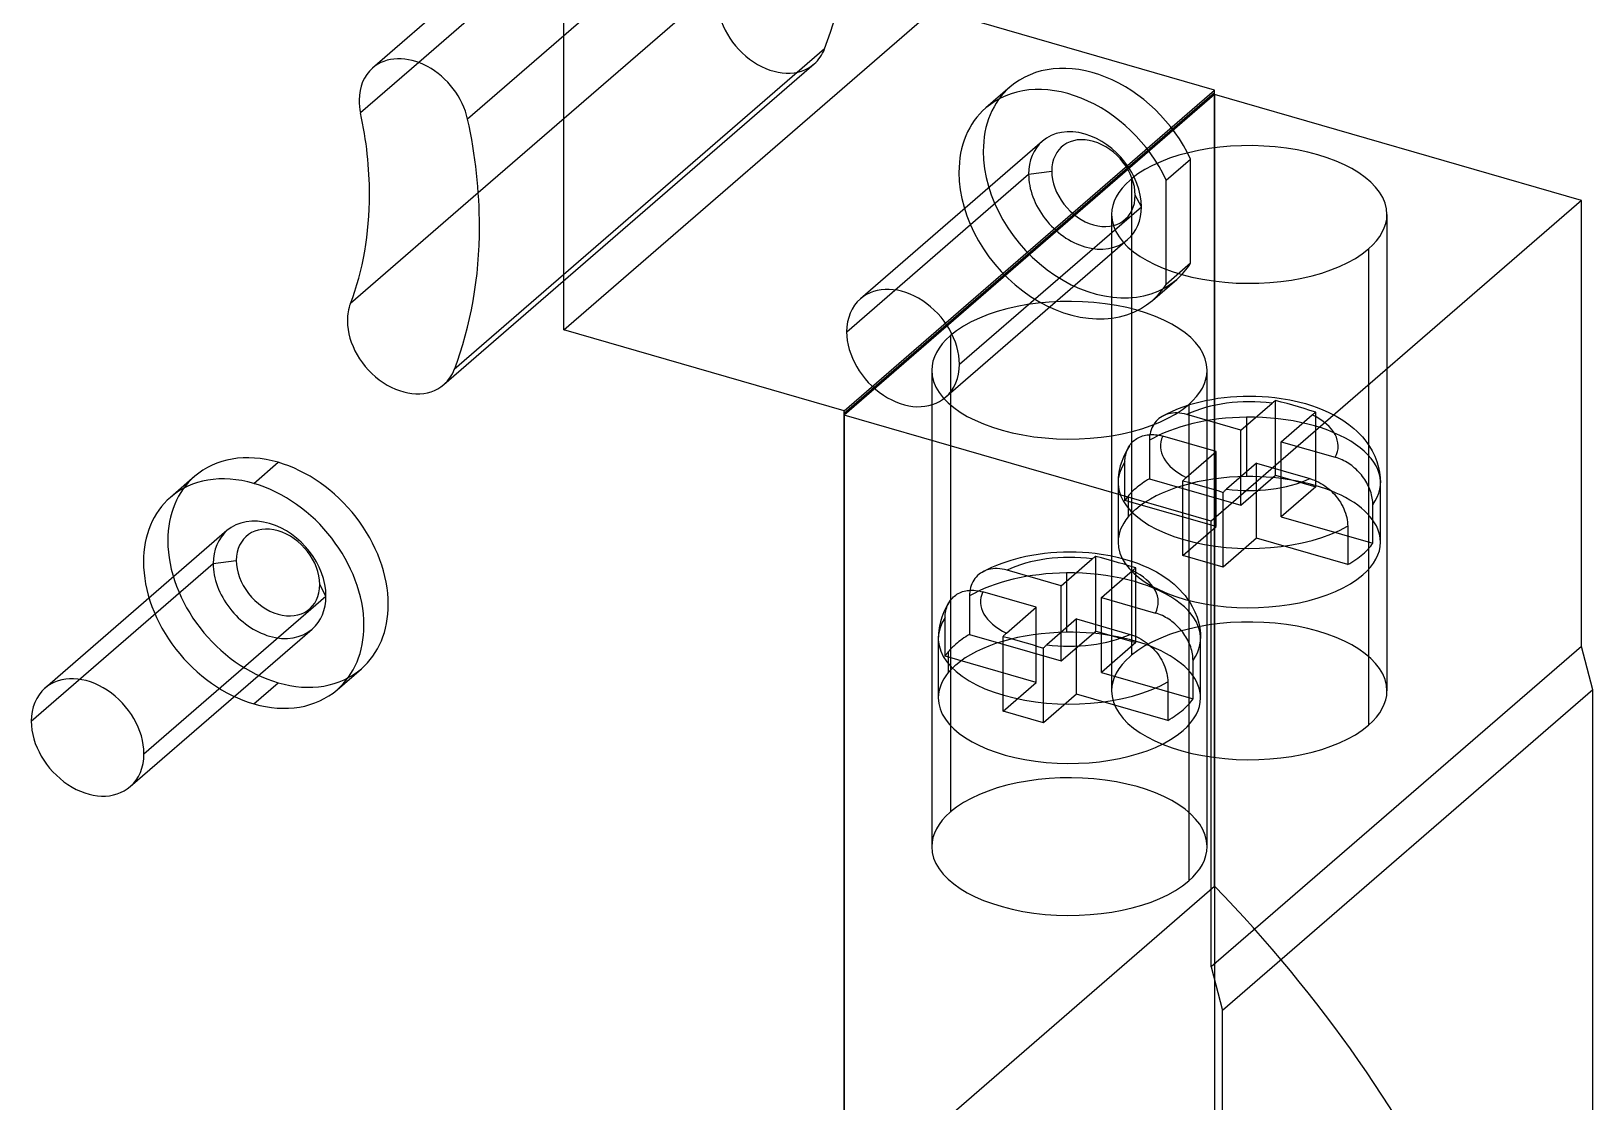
# Model space of a CAD drawing. Header units: millimetres. Extents: x -48.7 to 32.3, y -58.4 to 25.
# Drawn here: x -6.18 to 30.72, y -29.47 to -4.17 of the extents above; entities that cross this region are included whole.
import ezdxf

# ---------------------------------------------------------------- set-up
doc = ezdxf.new("R2010")
doc.units = ezdxf.units.MM
doc.layers.add('MAIN-1', color=7, linetype='Continuous')
doc.layers.add('MAIN-2', color=7, linetype='Continuous')

msp = doc.modelspace()

# ---------------------------------------------------------------- linework, layer by layer
at = {"layer": 'MAIN-1'}
for p, q in [((6.404, -11.226), (6.404, 1.038)), ((6.404, -11.226), (15.154, -3.648)), ((21.781, -5.561), (15.154, -3.648)), ((2.975, -4.907), (1.601, -6.097)), ((13.031, -13.139), (21.781, -5.561)), ((13.031, -13.191), (21.781, -5.614)), ((21.781, -5.614), (21.781, -5.561)), ((21.781, -5.662), (21.781, -5.614)), ((30.455, -8.166), (21.781, -5.662)), ((19.821, -7.654), (19.821, -9.342)), ((4.384, -7.987), (1.361, -10.605)), ((30.455, -8.166), (21.705, -15.744)), ((30.455, -18.705), (30.455, -8.166)), ((13.031, -13.139), (6.404, -11.226)), ((15.535, -11.365), (15.536, -11.364)), ((15.535, -11.365), (15.535, -11.365)), ((15.535, -11.365), (15.535, -11.365)), ((15.535, -11.365), (15.535, -11.365)), ((15.535, -11.365), (15.535, -11.365)), ((15.535, -11.365), (15.535, -11.365)), ((15.535, -11.365), (15.535, -11.365)), ((15.536, -11.364), (15.537, -11.363)), ((15.537, -11.363), (15.538, -11.363)), ((15.538, -11.362), (15.539, -11.361)), ((15.538, -11.363), (15.538, -11.362)), ((15.539, -11.361), (15.54, -11.36)), ((15.54, -11.36), (15.54, -12.996)), ((13.031, -13.191), (13.031, -13.139)), ((13.031, -31.951), (13.031, -13.191)), ((13.031, -13.24), (13.031, -55.868)), ((21.705, -15.744), (13.031, -13.24)), ((21.705, -26.282), (21.705, -15.744)), ((30.455, -18.705), (21.705, -26.282)), ((30.72, -19.733), (30.455, -18.705)), ((30.72, -19.733), (21.97, -27.31)), ((30.72, -41.755), (30.72, -19.733)), ((21.705, -26.282), (21.97, -27.31)), ((21.97, -49.333), (21.97, -27.31))]:
    msp.add_line(p, q, dxfattribs=at)
for centre, major_axis, ratio, start_param, end_param in [((2.867, -6.171), (-0.982, 1.134), 0.75, -2.200975, 0), ((2.867, -6.171), (-0.982, 1.134), 0.75, 0, 0.713724), ((2.867, -6.171), (-0.982, 1.134), 0.75, 0.713724, 0.940617), ((-6.5, -5.629), (6.285, -7.257), 0.75, 0.713724, 0.940617), ((-6.5, -5.629), (-8.249, 9.525), 0.75, -2.427868, -2.200975), ((22.603, -8.498), (3.254, 0), 0.5, -0.000099, 2.596334), ((22.603, -8.498), (3.254, 0), 0.5, 2.617994, 3.141499), ((22.603, -8.498), (3.254, 0), 0.5, 2.596334, 2.617994), ((-6.5, -5.629), (6.285, -7.257), 0.75, 0.382112, 0.713724), ((-6.5, -5.629), (-8.249, 9.525), 0.75, -2.759481, -2.427868), ((22.603, -8.498), (3.254, 0), 0.5, 3.141499, 5.759587), ((22.603, -8.498), (3.254, 0), 0.5, -0.523599, -0.000099), ((2.589, -11.383), (-0.982, 1.134), 0.75, 0.382112, 0.713724), ((18.353, -12.178), (3.254, 0), 0.5, -0.000094, 2.614799), ((2.589, -11.383), (-0.982, 1.134), 0.75, 0.713724, 3.141593), ((18.353, -12.178), (3.254, 0), 0.5, 2.618008, 3.141499), ((2.589, -11.383), (-0.982, 1.134), 0.75, -3.141593, -2.759481), ((18.353, -12.178), (3.254, 0), 0.5, 3.141499, 5.759587), ((18.353, -12.178), (3.254, 0), 0.5, -0.523599, -0.000094)]:
    msp.add_ellipse(centre, major_axis=major_axis, ratio=ratio, start_param=start_param, end_param=end_param, dxfattribs=at)
at = {"layer": 'MAIN-2'}
for p, q in [((10.635, 2.541), (1.885, -5.037)), ((10.351, 1.48), (2.975, -4.907)), ((12.882, 1.334), (4.132, -6.244)), ((10.111, -3.027), (4.384, -7.987)), ((12.567, -4.582), (3.817, -12.16)), ((3.571, -12.517), (12.321, -4.939)), ((16.952, -5.483), (16.377, -5.981)), ((21.781, -5.662), (13.031, -13.24)), ((21.781, -5.662), (21.781, -48.29)), ((21.781, -5.662), (21.781, -5.662)), ((21.781, -24.373), (21.781, -5.662)), ((17.714, -6.767), (13.414, -10.491)), ((20.641, -7.685), (21.216, -7.187)), ((21.216, -9.652), (21.216, -7.187)), ((13.089, -11.269), (17.389, -7.546)), ((17.389, -7.546), (17.935, -7.472)), ((20.641, -10.15), (20.641, -7.685)), ((20.053, -8.315), (19.907, -8.042)), ((15.753, -12.039), (20.053, -8.315)), ((19.349, -8.498), (19.349, -19.756)), ((25.858, -19.756), (25.858, -8.498)), ((15.428, -12.817), (19.728, -9.093)), ((19.821, -9.342), (19.821, -18.912)), ((25.422, -9.311), (25.422, -20.57)), ((21.216, -9.652), (20.641, -10.15)), ((20.315, -10.529), (20.89, -10.031)), ((15.099, -12.178), (15.099, -23.437)), ((21.608, -23.437), (21.608, -12.178)), ((21.444, -12.924), (21.572, -12.895)), ((21.572, -12.895), (21.716, -12.867)), ((21.716, -12.867), (21.862, -12.843)), ((21.862, -12.843), (22.01, -12.823)), ((22.01, -12.823), (22.16, -12.808)), ((22.16, -12.808), (22.309, -12.797)), ((22.309, -12.797), (22.459, -12.791)), ((22.459, -12.791), (22.61, -12.789)), ((22.61, -12.789), (22.76, -12.791)), ((22.76, -12.791), (22.911, -12.798)), ((22.911, -12.798), (23.061, -12.809)), ((23.061, -12.809), (23.209, -12.825)), ((23.2, -12.912), (23.188, -12.92)), ((23.212, -12.904), (23.2, -12.912)), ((23.209, -12.825), (23.356, -12.844)), ((23.224, -12.897), (23.212, -12.904)), ((23.224, -14.661), (23.224, -12.897)), ((23.36, -12.932), (23.224, -12.897)), ((23.356, -12.844), (23.562, -12.88)), ((23.562, -12.88), (23.763, -12.924)), ((15.54, -12.996), (15.54, -22.619)), ((20.545, -13.269), (20.505, -13.294)), ((20.591, -13.246), (20.545, -13.269)), ((20.546, -13.268), (20.656, -13.209)), ((20.639, -13.226), (20.591, -13.246)), ((20.689, -13.21), (20.639, -13.226)), ((20.656, -13.209), (20.771, -13.154)), ((20.739, -13.199), (20.689, -13.21)), ((20.79, -13.191), (20.739, -13.199)), ((20.771, -13.154), (20.89, -13.103)), ((20.843, -13.188), (20.79, -13.191)), ((20.898, -13.187), (20.843, -13.188)), ((20.89, -13.103), (21.014, -13.054)), ((20.955, -13.191), (20.898, -13.187)), ((21.012, -13.198), (20.955, -13.191)), ((21.07, -13.209), (21.012, -13.198)), ((21.014, -13.054), (21.224, -12.984)), ((21.13, -13.225), (21.07, -13.209)), ((22.407, -13.593), (21.13, -13.225)), ((21.172, -12.992), (21.172, -24.25)), ((21.224, -12.984), (21.444, -12.924)), ((22.407, -13.593), (23.14, -12.958)), ((23.152, -12.948), (23.14, -12.958)), ((23.164, -12.938), (23.152, -12.948)), ((23.176, -12.929), (23.164, -12.938)), ((23.188, -12.92), (23.176, -12.929)), ((23.359, -13.868), (24.093, -13.233)), ((23.497, -12.969), (23.36, -12.932)), ((23.633, -13.008), (23.497, -12.969)), ((23.765, -13.046), (23.633, -13.008)), ((23.763, -12.924), (23.931, -12.969)), ((23.897, -13.085), (23.765, -13.046)), ((24.034, -13.127), (23.897, -13.085)), ((23.931, -12.969), (24.072, -13.012)), ((24.176, -13.172), (24.034, -13.127)), ((24.072, -13.012), (24.209, -13.06)), ((24.093, -13.233), (24.105, -13.223)), ((24.105, -13.223), (24.117, -13.213)), ((24.117, -13.213), (24.129, -13.204)), ((24.129, -13.204), (24.141, -13.195)), ((24.141, -13.195), (24.153, -13.187)), ((24.153, -13.187), (24.164, -13.179)), ((24.164, -13.179), (24.176, -13.172)), ((24.176, -14.936), (24.176, -13.172)), ((24.209, -13.06), (24.341, -13.113)), ((24.341, -13.113), (24.468, -13.169)), ((24.468, -13.169), (24.657, -13.267)), ((24.657, -13.267), (24.814, -13.361)), ((20.268, -13.636), (20.257, -13.684)), ((20.282, -13.589), (20.268, -13.636)), ((20.3, -13.544), (20.282, -13.589)), ((20.321, -13.5), (20.3, -13.544)), ((20.344, -13.459), (20.321, -13.5)), ((20.371, -13.421), (20.344, -13.459)), ((20.4, -13.385), (20.371, -13.421)), ((20.432, -13.352), (20.4, -13.385)), ((20.467, -13.322), (20.432, -13.352)), ((20.505, -13.294), (20.467, -13.322)), ((22.407, -15.368), (22.407, -13.593)), ((22.535, -13.289), (22.535, -14.692)), ((24.814, -13.361), (24.958, -13.462)), ((24.958, -13.462), (25.076, -13.557)), ((25.076, -13.557), (25.147, -13.622)), ((25.147, -13.622), (25.214, -13.688)), ((19.771, -13.965), (19.7, -14.082)), ((19.733, -14.032), (19.751, -13.998)), ((19.751, -13.998), (19.771, -13.965)), ((19.771, -13.965), (19.791, -13.936)), ((19.791, -13.936), (19.813, -13.908)), ((19.813, -13.908), (19.836, -13.882)), ((19.836, -13.882), (19.861, -13.858)), ((19.861, -13.858), (19.888, -13.835)), ((19.888, -13.835), (19.916, -13.813)), ((19.916, -13.813), (19.945, -13.793)), ((19.945, -13.793), (19.977, -13.775)), ((19.977, -13.775), (20.01, -13.759)), ((20.01, -13.759), (20.045, -13.744)), ((20.045, -13.744), (20.08, -13.731)), ((20.08, -13.731), (20.116, -13.721)), ((20.116, -13.721), (20.152, -13.713)), ((20.152, -13.713), (20.188, -13.706)), ((20.188, -13.706), (20.226, -13.702)), ((20.226, -13.702), (20.264, -13.699)), ((20.244, -13.783), (20.242, -13.834)), ((20.242, -13.834), (20.242, -14.744)), ((20.249, -13.733), (20.244, -13.783)), ((20.257, -13.684), (20.249, -13.733)), ((20.264, -13.699), (20.303, -13.698)), ((20.303, -13.698), (20.344, -13.7)), ((20.344, -13.7), (20.385, -13.703)), ((20.385, -13.703), (20.427, -13.708)), ((20.427, -13.708), (20.47, -13.715)), ((20.47, -13.715), (20.513, -13.725)), ((20.513, -13.725), (20.557, -13.736)), ((21.82, -14.101), (20.557, -13.736)), ((23.359, -13.868), (24.636, -14.237)), ((23.359, -15.643), (23.359, -13.868)), ((25.214, -13.688), (25.277, -13.756)), ((25.277, -13.756), (25.335, -13.825)), ((25.335, -13.825), (25.38, -13.884)), ((25.38, -13.884), (25.447, -13.982)), ((25.447, -13.982), (25.506, -14.082)), ((-0.923, -14.853), (-0.348, -14.355)), ((19.588, -14.336), (19.555, -14.442)), ((19.638, -14.208), (19.588, -14.336)), ((19.7, -14.082), (19.638, -14.208)), ((19.665, -14.345), (19.666, -14.303)), ((19.665, -15.254), (19.665, -14.345)), ((19.666, -14.303), (19.669, -14.262)), ((19.669, -14.262), (19.674, -14.221)), ((19.674, -14.221), (19.682, -14.181)), ((19.682, -14.181), (19.691, -14.143)), ((19.691, -14.143), (19.703, -14.105)), ((19.703, -14.105), (19.717, -14.068)), ((19.717, -14.068), (19.733, -14.032)), ((21.114, -14.713), (21.82, -14.101)), ((21.82, -15.876), (21.82, -14.101)), ((22.773, -14.376), (22.066, -14.988)), ((22.773, -16.151), (22.773, -14.376)), ((22.773, -14.376), (24.036, -14.741)), ((24.677, -14.25), (24.636, -14.237)), ((24.718, -14.264), (24.677, -14.25)), ((24.759, -14.28), (24.718, -14.264)), ((24.799, -14.298), (24.759, -14.28)), ((24.838, -14.317), (24.799, -14.298)), ((24.877, -14.338), (24.838, -14.317)), ((24.915, -14.36), (24.877, -14.338)), ((24.952, -14.384), (24.915, -14.36)), ((24.988, -14.408), (24.952, -14.384)), ((25.506, -14.082), (25.568, -14.208)), ((25.568, -14.208), (25.618, -14.336)), ((25.618, -14.336), (25.66, -14.476)), ((-2.317, -14.686), (-2.892, -15.184)), ((19.508, -14.713), (19.503, -14.839)), ((19.524, -14.587), (19.508, -14.713)), ((19.531, -14.55), (19.524, -14.587)), ((19.555, -14.442), (19.531, -14.55)), ((20.242, -14.744), (22.407, -15.368)), ((21.074, -14.75), (21.061, -14.763)), ((21.087, -14.737), (21.074, -14.75)), ((21.1, -14.725), (21.087, -14.737)), ((21.114, -14.713), (21.1, -14.725)), ((22.407, -15.368), (23.224, -14.661)), ((23.224, -14.661), (24.176, -14.936)), ((24.036, -14.741), (24.09, -14.758)), ((24.09, -14.758), (24.143, -14.778)), ((25.023, -14.434), (24.988, -14.408)), ((25.058, -14.461), (25.023, -14.434)), ((25.092, -14.49), (25.058, -14.461)), ((25.126, -14.521), (25.092, -14.49)), ((25.159, -14.553), (25.126, -14.521)), ((25.192, -14.586), (25.159, -14.553)), ((25.223, -14.621), (25.192, -14.586)), ((25.252, -14.655), (25.223, -14.621)), ((25.28, -14.691), (25.252, -14.655)), ((25.307, -14.727), (25.28, -14.691)), ((25.332, -14.764), (25.307, -14.727)), ((25.66, -14.476), (25.682, -14.587)), ((25.682, -14.587), (25.698, -14.713)), ((25.698, -14.713), (25.703, -14.839)), ((19.503, -14.839), (19.503, -16.242)), ((21.048, -14.777), (21.035, -14.791)), ((21.035, -14.791), (21.169, -14.825)), ((21.035, -16.556), (21.035, -14.791)), ((21.061, -14.763), (21.048, -14.777)), ((21.169, -14.825), (21.305, -14.863)), ((21.305, -14.863), (21.442, -14.901)), ((21.442, -14.901), (21.582, -14.942)), ((21.582, -14.942), (21.721, -14.983)), ((21.721, -14.983), (21.857, -15.024)), ((21.857, -15.024), (21.988, -15.066)), ((21.988, -15.066), (21.999, -15.054)), ((21.988, -16.831), (21.988, -15.066)), ((21.999, -15.054), (22.01, -15.042)), ((22.01, -15.042), (22.021, -15.03)), ((22.021, -15.03), (22.032, -15.019)), ((22.032, -15.019), (22.044, -15.008)), ((22.044, -15.008), (22.055, -14.998)), ((22.055, -14.998), (22.066, -14.988)), ((24.176, -14.936), (23.359, -15.643)), ((24.143, -14.778), (24.195, -14.8)), ((24.195, -14.8), (24.246, -14.825)), ((24.246, -14.825), (24.296, -14.853)), ((24.296, -14.853), (24.345, -14.883)), ((24.345, -14.883), (24.391, -14.914)), ((24.391, -14.914), (24.437, -14.948)), ((24.437, -14.948), (24.482, -14.984)), ((24.482, -14.984), (24.527, -15.024)), ((24.527, -15.024), (24.571, -15.067)), ((24.571, -15.067), (24.613, -15.111)), ((24.613, -15.111), (24.652, -15.157)), ((25.355, -14.801), (25.332, -14.764)), ((25.377, -14.839), (25.355, -14.801)), ((25.398, -14.878), (25.377, -14.839)), ((25.418, -14.917), (25.398, -14.878)), ((25.436, -14.957), (25.418, -14.917)), ((25.453, -14.998), (25.436, -14.957)), ((25.468, -15.039), (25.453, -14.998)), ((25.481, -15.08), (25.468, -15.039)), ((25.492, -15.121), (25.481, -15.08)), ((25.502, -15.161), (25.492, -15.121)), ((25.703, -16.242), (25.703, -14.839)), ((21.82, -15.876), (19.665, -15.254)), ((19.741, -15.153), (19.741, -15.646)), ((24.652, -15.157), (24.689, -15.204)), ((24.689, -15.204), (24.723, -15.251)), ((24.723, -15.251), (24.755, -15.3)), ((24.755, -15.3), (24.784, -15.349)), ((24.784, -15.349), (24.811, -15.4)), ((24.811, -15.4), (24.835, -15.452)), ((24.835, -15.452), (24.857, -15.504)), ((25.51, -15.201), (25.502, -15.161)), ((25.516, -15.241), (25.51, -15.201)), ((25.52, -15.281), (25.516, -15.241)), ((25.523, -15.32), (25.52, -15.281)), ((25.524, -15.359), (25.523, -15.32)), ((25.524, -16.268), (25.524, -15.359)), ((23.359, -15.643), (25.524, -16.268)), ((24.857, -15.504), (24.876, -15.557)), ((24.876, -15.557), (24.892, -15.61)), ((24.892, -15.61), (24.905, -15.662)), ((24.905, -15.662), (24.915, -15.714)), ((24.915, -15.714), (24.922, -15.765)), ((24.922, -15.765), (24.927, -15.815)), ((24.927, -15.815), (24.928, -15.864)), ((24.928, -15.864), (24.928, -16.774)), ((-1.555, -15.97), (-5.855, -19.694)), ((21.035, -16.556), (21.82, -15.876)), ((22.773, -16.151), (21.988, -16.831)), ((24.928, -16.774), (22.773, -16.151)), ((16.974, -16.665), (17.194, -16.605)), ((17.194, -16.605), (17.322, -16.575)), ((17.322, -16.575), (17.466, -16.547)), ((17.466, -16.547), (17.612, -16.523)), ((17.612, -16.523), (17.76, -16.504)), ((17.76, -16.504), (17.91, -16.488)), ((17.91, -16.488), (18.059, -16.478)), ((18.059, -16.478), (18.209, -16.471)), ((18.209, -16.471), (18.36, -16.469)), ((18.36, -16.469), (18.51, -16.472)), ((18.51, -16.472), (18.661, -16.479)), ((18.661, -16.479), (18.811, -16.49)), ((18.811, -16.49), (18.959, -16.505)), ((18.938, -16.601), (18.926, -16.609)), ((18.95, -16.592), (18.938, -16.601)), ((18.962, -16.585), (18.95, -16.592)), ((18.959, -16.505), (19.106, -16.525)), ((18.974, -16.578), (18.962, -16.585)), ((18.974, -18.342), (18.974, -16.578)), ((19.11, -16.613), (18.974, -16.578)), ((19.106, -16.525), (19.312, -16.561)), ((19.312, -16.561), (19.513, -16.605)), ((19.513, -16.605), (19.681, -16.649)), ((21.988, -16.831), (21.035, -16.556)), ((-6.18, -20.473), (-1.88, -16.749)), ((-1.88, -16.749), (-1.334, -16.676)), ((16.295, -16.949), (16.255, -16.974)), ((16.341, -16.926), (16.295, -16.949)), ((16.296, -16.949), (16.406, -16.89)), ((16.389, -16.907), (16.341, -16.926)), ((16.439, -16.891), (16.389, -16.907)), ((16.406, -16.89), (16.521, -16.835)), ((16.489, -16.88), (16.439, -16.891)), ((16.54, -16.872), (16.489, -16.88)), ((16.521, -16.835), (16.64, -16.783)), ((16.593, -16.868), (16.54, -16.872)), ((16.648, -16.868), (16.593, -16.868)), ((16.64, -16.783), (16.764, -16.735)), ((16.705, -16.871), (16.648, -16.868)), ((16.762, -16.879), (16.705, -16.871)), ((16.82, -16.89), (16.762, -16.879)), ((16.764, -16.735), (16.974, -16.665)), ((16.88, -16.905), (16.82, -16.89)), ((18.157, -17.274), (16.88, -16.905)), ((18.157, -17.274), (18.89, -16.638)), ((18.285, -16.97), (18.285, -18.373)), ((18.902, -16.628), (18.89, -16.638)), ((18.914, -16.618), (18.902, -16.628)), ((18.926, -16.609), (18.914, -16.618)), ((19.109, -17.549), (19.843, -16.913)), ((19.247, -16.65), (19.11, -16.613)), ((19.383, -16.688), (19.247, -16.65)), ((19.515, -16.727), (19.383, -16.688)), ((19.647, -16.765), (19.515, -16.727)), ((19.784, -16.807), (19.647, -16.765)), ((19.681, -16.649), (19.822, -16.693)), ((19.926, -16.853), (19.784, -16.807)), ((19.822, -16.693), (19.959, -16.741)), ((19.843, -16.913), (19.855, -16.903)), ((19.855, -16.903), (19.867, -16.893)), ((19.867, -16.893), (19.879, -16.884)), ((19.879, -16.884), (19.891, -16.876)), ((19.891, -16.876), (19.903, -16.867)), ((19.903, -16.867), (19.914, -16.86)), ((19.914, -16.86), (19.926, -16.853)), ((19.926, -18.617), (19.926, -16.853)), ((19.959, -16.741), (20.091, -16.793)), ((20.091, -16.793), (20.218, -16.85)), ((20.218, -16.85), (20.407, -16.947)), ((20.407, -16.947), (20.564, -17.042)), ((0.784, -17.518), (0.638, -17.245)), ((16.018, -17.316), (16.007, -17.364)), ((16.032, -17.269), (16.018, -17.316)), ((16.05, -17.224), (16.032, -17.269)), ((16.071, -17.181), (16.05, -17.224)), ((16.094, -17.14), (16.071, -17.181)), ((16.121, -17.101), (16.094, -17.14)), ((16.15, -17.066), (16.121, -17.101)), ((16.182, -17.033), (16.15, -17.066)), ((16.217, -17.002), (16.182, -17.033)), ((16.255, -16.974), (16.217, -17.002)), ((18.157, -19.049), (18.157, -17.274)), ((20.564, -17.042), (20.708, -17.143)), ((20.708, -17.143), (20.826, -17.238)), ((20.826, -17.238), (20.897, -17.303)), ((20.897, -17.303), (20.964, -17.369)), ((-3.516, -21.242), (0.784, -17.518)), ((15.521, -17.645), (15.45, -17.763)), ((15.483, -17.713), (15.501, -17.678)), ((15.501, -17.678), (15.521, -17.646)), ((15.521, -17.646), (15.541, -17.616)), ((15.541, -17.616), (15.563, -17.589)), ((15.563, -17.589), (15.586, -17.563)), ((15.586, -17.563), (15.611, -17.538)), ((15.611, -17.538), (15.638, -17.515)), ((15.638, -17.515), (15.666, -17.494)), ((15.666, -17.494), (15.695, -17.474)), ((15.695, -17.474), (15.727, -17.456)), ((15.727, -17.456), (15.76, -17.439)), ((15.76, -17.439), (15.795, -17.425)), ((15.795, -17.425), (15.83, -17.412)), ((15.83, -17.412), (15.866, -17.402)), ((15.866, -17.402), (15.902, -17.393)), ((15.902, -17.393), (15.938, -17.387)), ((15.938, -17.387), (15.976, -17.382)), ((15.976, -17.382), (16.014, -17.38)), ((15.994, -17.464), (15.992, -17.515)), ((15.992, -17.515), (15.992, -18.424)), ((15.999, -17.413), (15.994, -17.464)), ((16.007, -17.364), (15.999, -17.413)), ((16.014, -17.38), (16.053, -17.379)), ((16.053, -17.379), (16.094, -17.38)), ((16.094, -17.38), (16.135, -17.383)), ((16.135, -17.383), (16.177, -17.389)), ((16.177, -17.389), (16.22, -17.396)), ((16.22, -17.396), (16.263, -17.405)), ((16.263, -17.405), (16.307, -17.417)), ((17.57, -17.782), (16.307, -17.417)), ((19.109, -17.549), (20.386, -17.917)), ((19.109, -19.324), (19.109, -17.549)), ((20.964, -17.369), (21.027, -17.437)), ((21.027, -17.437), (21.085, -17.506)), ((21.085, -17.506), (21.13, -17.564)), ((21.13, -17.564), (21.197, -17.663)), ((21.197, -17.663), (21.256, -17.763)), ((15.338, -18.016), (15.305, -18.123)), ((15.388, -17.889), (15.338, -18.016)), ((15.45, -17.763), (15.388, -17.889)), ((15.415, -18.026), (15.416, -17.983)), ((15.415, -18.935), (15.415, -18.026)), ((15.416, -17.983), (15.419, -17.942)), ((15.419, -17.942), (15.424, -17.902)), ((15.424, -17.902), (15.432, -17.862)), ((15.432, -17.862), (15.441, -17.823)), ((15.441, -17.823), (15.453, -17.785)), ((15.453, -17.785), (15.467, -17.749)), ((15.467, -17.749), (15.483, -17.713)), ((16.864, -18.394), (17.57, -17.782)), ((17.57, -19.557), (17.57, -17.782)), ((18.523, -18.057), (17.816, -18.669)), ((18.523, -19.832), (18.523, -18.057)), ((18.523, -18.057), (19.786, -18.421)), ((20.427, -17.93), (20.386, -17.917)), ((20.468, -17.945), (20.427, -17.93)), ((20.509, -17.961), (20.468, -17.945)), ((20.549, -17.979), (20.509, -17.961)), ((20.588, -17.998), (20.549, -17.979)), ((20.627, -18.019), (20.588, -17.998)), ((20.665, -18.041), (20.627, -18.019)), ((20.702, -18.064), (20.665, -18.041)), ((20.738, -18.089), (20.702, -18.064)), ((21.256, -17.763), (21.318, -17.889)), ((21.318, -17.889), (21.368, -18.016)), ((21.368, -18.016), (21.41, -18.157)), ((-3.841, -22.02), (0.459, -18.296)), ((15.258, -18.394), (15.253, -18.519)), ((15.274, -18.268), (15.258, -18.394)), ((15.281, -18.23), (15.274, -18.268)), ((15.305, -18.123), (15.281, -18.23)), ((15.992, -18.424), (18.157, -19.049)), ((16.811, -18.443), (16.798, -18.457)), ((16.824, -18.43), (16.811, -18.443)), ((16.837, -18.417), (16.824, -18.43)), ((16.85, -18.405), (16.837, -18.417)), ((16.864, -18.394), (16.85, -18.405)), ((18.157, -19.049), (18.974, -18.342)), ((18.974, -18.342), (19.926, -18.617)), ((19.786, -18.421), (19.84, -18.438)), ((19.84, -18.438), (19.893, -18.458)), ((20.773, -18.114), (20.738, -18.089)), ((20.808, -18.142), (20.773, -18.114)), ((20.842, -18.171), (20.808, -18.142)), ((20.876, -18.201), (20.842, -18.171)), ((20.909, -18.234), (20.876, -18.201)), ((20.942, -18.267), (20.909, -18.234)), ((20.973, -18.301), (20.942, -18.267)), ((21.002, -18.336), (20.973, -18.301)), ((21.03, -18.372), (21.002, -18.336)), ((21.057, -18.408), (21.03, -18.372)), ((21.082, -18.445), (21.057, -18.408)), ((21.105, -18.482), (21.082, -18.445)), ((21.41, -18.157), (21.432, -18.268)), ((21.432, -18.268), (21.448, -18.393)), ((21.448, -18.393), (21.453, -18.519)), ((15.253, -18.519), (15.253, -19.922)), ((16.798, -18.457), (16.785, -18.471)), ((16.785, -18.471), (16.919, -18.506)), ((16.785, -20.237), (16.785, -18.471)), ((16.919, -18.506), (17.055, -18.543)), ((17.055, -18.543), (17.192, -18.582)), ((17.192, -18.582), (17.332, -18.622)), ((17.332, -18.622), (17.471, -18.663)), ((17.471, -18.663), (17.607, -18.705)), ((17.607, -18.705), (17.738, -18.746)), ((17.738, -18.746), (17.749, -18.734)), ((17.738, -20.512), (17.738, -18.746)), ((17.749, -18.734), (17.76, -18.722)), ((17.76, -18.722), (17.771, -18.711)), ((17.771, -18.711), (17.782, -18.7)), ((17.782, -18.7), (17.794, -18.689)), ((17.794, -18.689), (17.805, -18.678)), ((17.805, -18.678), (17.816, -18.669)), ((19.926, -18.617), (19.109, -19.324)), ((19.893, -18.458), (19.945, -18.481)), ((19.945, -18.481), (19.996, -18.506)), ((19.996, -18.506), (20.046, -18.534)), ((20.046, -18.534), (20.095, -18.563)), ((20.095, -18.563), (20.141, -18.595)), ((20.141, -18.595), (20.187, -18.628)), ((20.187, -18.628), (20.232, -18.665)), ((20.232, -18.665), (20.277, -18.705)), ((20.277, -18.705), (20.321, -18.747)), ((20.321, -18.747), (20.363, -18.792)), ((20.363, -18.792), (20.402, -18.837)), ((21.127, -18.52), (21.105, -18.482)), ((21.148, -18.558), (21.127, -18.52)), ((21.168, -18.598), (21.148, -18.558)), ((21.186, -18.638), (21.168, -18.598)), ((21.203, -18.679), (21.186, -18.638)), ((21.218, -18.72), (21.203, -18.679)), ((21.231, -18.76), (21.218, -18.72)), ((21.242, -18.801), (21.231, -18.76)), ((21.252, -18.842), (21.242, -18.801)), ((21.453, -19.922), (21.453, -18.519)), ((17.57, -19.557), (15.415, -18.935)), ((15.491, -18.833), (15.491, -19.327)), ((20.402, -18.837), (20.439, -18.884)), ((20.439, -18.884), (20.473, -18.932)), ((20.473, -18.932), (20.505, -18.981)), ((20.505, -18.981), (20.534, -19.03)), ((20.534, -19.03), (20.561, -19.081)), ((20.561, -19.081), (20.585, -19.132)), ((20.585, -19.132), (20.607, -19.185)), ((20.607, -19.185), (20.626, -19.238)), ((21.26, -18.882), (21.252, -18.842)), ((21.266, -18.922), (21.26, -18.882)), ((21.27, -18.961), (21.266, -18.922)), ((21.273, -19.001), (21.27, -18.961)), ((21.274, -19.04), (21.273, -19.001)), ((21.274, -19.949), (21.274, -19.04)), ((1.046, -19.732), (1.621, -19.234)), ((16.785, -20.237), (17.57, -19.557)), ((19.109, -19.324), (21.274, -19.949)), ((20.626, -19.238), (20.642, -19.291)), ((20.642, -19.291), (20.655, -19.343)), ((20.655, -19.343), (20.665, -19.394)), ((20.665, -19.394), (20.672, -19.445)), ((20.672, -19.445), (20.677, -19.495)), ((20.677, -19.495), (20.678, -19.545)), ((20.678, -19.545), (20.678, -20.454)), ((-0.923, -20.063), (-0.348, -19.565)), ((18.523, -19.832), (17.738, -20.512)), ((20.678, -20.454), (18.523, -19.832)), ((17.738, -20.512), (16.785, -20.237)), ((15.536, -22.622), (15.535, -22.623)), ((15.535, -22.623), (15.535, -22.623)), ((15.535, -22.623), (15.535, -22.623)), ((15.535, -22.623), (15.535, -22.623)), ((15.535, -22.623), (15.535, -22.623)), ((15.535, -22.623), (15.535, -22.623)), ((15.535, -22.623), (15.535, -22.623)), ((15.537, -22.622), (15.536, -22.622)), ((15.538, -22.621), (15.537, -22.622)), ((15.539, -22.62), (15.538, -22.621)), ((15.54, -22.619), (15.539, -22.619)), ((15.539, -22.619), (15.539, -22.62)), ((13.031, -31.951), (21.781, -24.373))]:
    msp.add_line(p, q, dxfattribs=at)
for centre, major_axis, ratio, start_param, end_param in [((2.25, 1.949), (8.249, -9.525), 0.75, 0.382112, 0.713724), ((11.339, -3.805), (0.982, -1.134), 0.75, -2.427868, 0), ((11.339, -3.805), (0.982, -1.134), 0.75, 0, 0.382112), ((18.921, -7.757), (1.969, -2.274), 0.75, 1.20667, 3.141593), ((18.921, -7.757), (1.969, -2.274), 0.75, -3.141592, -2.427868), ((18.346, -8.255), (-1.969, 2.274), 0.75, -1.934922, 0), ((18.346, -8.255), (-1.969, 2.274), 0.75, 0, 0.713724), ((18.721, -7.93), (-1.007, 1.163), 0.75, -0.857072, 0.000079), ((18.721, -7.93), (-1.007, 1.163), 0.75, -2.427868, -0.857072), ((18.921, -7.757), (1.969, -2.274), 0.75, -2.427868, -0.000001), ((18.721, -7.93), (-1.007, 1.163), 0.75, 0.000079, 0.713724), ((18.921, -7.757), (-0.745, 0.861), 0.75, -0.857072, 0.713724), ((18.921, -7.757), (-0.745, 0.861), 0.75, -2.427868, -0.857072), ((18.346, -8.255), (-1.969, 2.274), 0.75, 0.713724, 3.141592), ((18.721, -7.93), (-1.007, 1.163), 0.75, 0.713724, 2.284521), ((18.921, -7.757), (-0.745, 0.861), 0.75, 0.713724, 2.284521), ((18.921, -7.757), (-0.745, 0.861), 0.75, 2.284521, 3.855317), ((18.721, -7.93), (-1.007, 1.163), 0.75, -3.141514, -2.427868), ((18.721, -7.93), (-1.007, 1.163), 0.75, 2.284521, 3.141672), ((18.921, -7.757), (1.969, -2.274), 0.75, -0.000001, 0.220778), ((14.421, -11.654), (1.007, -1.163), 0.75, 0.713724, 3.141672), ((18.346, -8.255), (-1.969, 2.274), 0.75, 3.141592, 3.362371), ((14.421, -11.654), (1.007, -1.163), 0.75, -3.141514, -2.427868), ((14.421, -11.654), (1.007, -1.163), 0.75, -2.427868, 0.000079), ((14.421, -11.654), (1.007, -1.163), 0.75, 0.000079, 0.713724), ((22.603, -13.973), (-2.1, 0), 0.5, -1.8294, -0.793211), ((22.603, -14.839), (-3.1, 0), 0.5, 2.799423, 4.734347), ((22.603, -13.973), (-2.1, 0), 0.5, 2.887606, 3.923795), ((22.603, -14.839), (-3.1, 0), 0.5, -1.548839, -0.705028), ((22.603, -13.973), (-2.1, 0), 0.5, -0.227027, 0.782202), ((-0.348, -16.96), (1.969, -2.274), 0.75, 2.284521, 3.141672), ((-0.348, -16.96), (1.969, -2.274), 0.75, 0.713724, 2.284521), ((22.603, -14.839), (-3.1, 0), 0.5, -0.324311, 2.418706), ((-0.348, -16.96), (1.969, -2.274), 0.75, -3.141514, -2.427868), ((-0.923, -17.458), (-1.969, 2.274), 0.75, -0.857072, 0.000079), ((22.603, -16.242), (3.1, 0), 0.5, 1.592754, 2.617994), ((22.603, -15.748), (-3.1, 0), 0.5, -0.705028, -0.523599), ((22.603, -13.973), (-2.1, 0), 0.5, 1.312193, 2.321422), ((22.603, -16.242), (3.1, 0), 0.5, -0.000061, 1.592754), ((-0.923, -17.458), (-1.969, 2.274), 0.75, -2.427868, -0.857072), ((22.603, -15.748), (-3.1, 0), 0.5, -0.523599, -0.394206), ((-0.923, -17.458), (-1.969, 2.274), 0.75, 0.000079, 0.713724), ((22.603, -15.748), (-3.1, 0), 0.5, -0.394206, -0.324311), ((22.603, -16.242), (3.1, 0), 0.5, 2.617994, 2.747387), ((-0.548, -17.133), (-1.007, 1.163), 0.75, -0.857072, 0.000079), ((-0.548, -17.133), (-1.007, 1.163), 0.75, -2.427868, -0.857072), ((22.603, -16.242), (3.1, 0), 0.5, 2.747387, 3.141593), ((-0.348, -16.96), (1.969, -2.274), 0.75, -2.427868, -0.857072), ((-0.548, -17.133), (-1.007, 1.163), 0.75, 0.000079, 0.713724), ((-0.348, -16.96), (-0.745, 0.861), 0.75, -0.857072, 0.713724), ((-0.348, -16.96), (-0.745, 0.861), 0.75, -2.427868, -0.857072), ((18.353, -17.653), (-2.1, 0), 0.5, -1.8294, -0.793211), ((22.603, -16.242), (3.1, 0), 0.5, 3.141593, 5.759587), ((22.603, -15.748), (-3.1, 0), 0.5, 2.418706, 2.617994), ((22.603, -16.242), (3.1, 0), 0.5, -0.523599, -0.000061), ((22.603, -15.748), (-3.1, 0), 0.5, 2.617994, 2.799423), ((-0.923, -17.458), (-1.969, 2.274), 0.75, 0.713724, 2.284521), ((-0.548, -17.133), (-1.007, 1.163), 0.75, 0.713724, 2.284521), ((-0.348, -16.96), (-0.745, 0.861), 0.75, 0.713724, 2.284521), ((18.353, -18.519), (-3.1, 0), 0.5, -1.548839, -0.705028), ((18.353, -18.519), (-3.1, 0), 0.5, 2.799423, 4.734347), ((18.353, -17.653), (-2.1, 0), 0.5, 2.887606, 3.923795), ((-0.348, -16.96), (-0.745, 0.861), 0.75, 2.284521, 3.855317), ((-0.548, -17.133), (-1.007, 1.163), 0.75, -3.141514, -2.427868), ((18.353, -17.653), (-2.1, 0), 0.5, -0.227027, 0.782202), ((-0.348, -16.96), (1.969, -2.274), 0.75, 0.000079, 0.713724), ((18.353, -18.519), (-3.1, 0), 0.5, -0.324311, 2.418706), ((22.603, -19.756), (-3.254, 0), 0.5, 3.141494, 5.737927), ((-0.548, -17.133), (-1.007, 1.163), 0.75, 2.284521, 3.141672), ((-0.923, -17.458), (-1.969, 2.274), 0.75, -3.141514, -2.427868), ((18.353, -19.922), (3.1, 0), 0.5, 1.592754, 2.617994), ((18.353, -19.429), (-3.1, 0), 0.5, -0.705028, -0.523599), ((18.353, -17.653), (-2.1, 0), 0.5, 1.312193, 2.321422), ((18.353, -19.922), (3.1, 0), 0.5, -0.000061, 1.592754), ((18.353, -19.429), (-3.1, 0), 0.5, -0.523599, -0.394206), ((18.353, -19.429), (-3.1, 0), 0.5, -0.394206, -0.324311), ((18.353, -19.922), (3.1, 0), 0.5, 2.617994, 2.747387), ((22.603, -19.756), (-3.254, 0), 0.5, -0.523599, -0.000094), ((22.603, -19.756), (-3.254, 0), 0.5, -0.545258, -0.523599), ((-4.848, -20.857), (1.007, -1.163), 0.75, 0.713724, 3.141672), ((-0.348, -16.96), (1.969, -2.274), 0.75, -0.857072, 0.000079), ((18.353, -19.922), (3.1, 0), 0.5, 2.747387, 3.141593), ((-4.848, -20.857), (1.007, -1.163), 0.75, -3.141514, -2.427868), ((-0.923, -17.458), (-1.969, 2.274), 0.75, 2.284521, 3.141672), ((18.353, -19.922), (3.1, 0), 0.5, 3.141593, 5.759587), ((22.603, -19.756), (-3.254, 0), 0.5, -0.000094, 2.617994), ((18.353, -19.922), (3.1, 0), 0.5, -0.523599, -0.000061), ((22.603, -19.756), (-3.254, 0), 0.5, 2.617994, 3.141494), ((18.353, -19.429), (-3.1, 0), 0.5, 2.418706, 2.617994), ((18.353, -19.429), (-3.1, 0), 0.5, 2.617994, 2.799423), ((-4.848, -20.857), (1.007, -1.163), 0.75, -2.427868, 0.000079), ((-4.848, -20.857), (1.007, -1.163), 0.75, 0.000079, 0.713724), ((18.353, -23.437), (-3.254, 0), 0.5, 3.141498, 5.756344), ((18.353, -23.437), (-3.254, 0), 0.5, -0.523577, -0.000094), ((18.353, -23.437), (-3.254, 0), 0.5, -0.000094, 2.617994), ((18.353, -23.437), (-3.254, 0), 0.5, 2.617994, 3.141498), ((8.897, -38.053), (-16.366, 18.898), 0.75, -2.346107, -1.494491)]:
    msp.add_ellipse(centre, major_axis=major_axis, ratio=ratio, start_param=start_param, end_param=end_param, dxfattribs=at)

doc.saveas('drawing.dxf')
